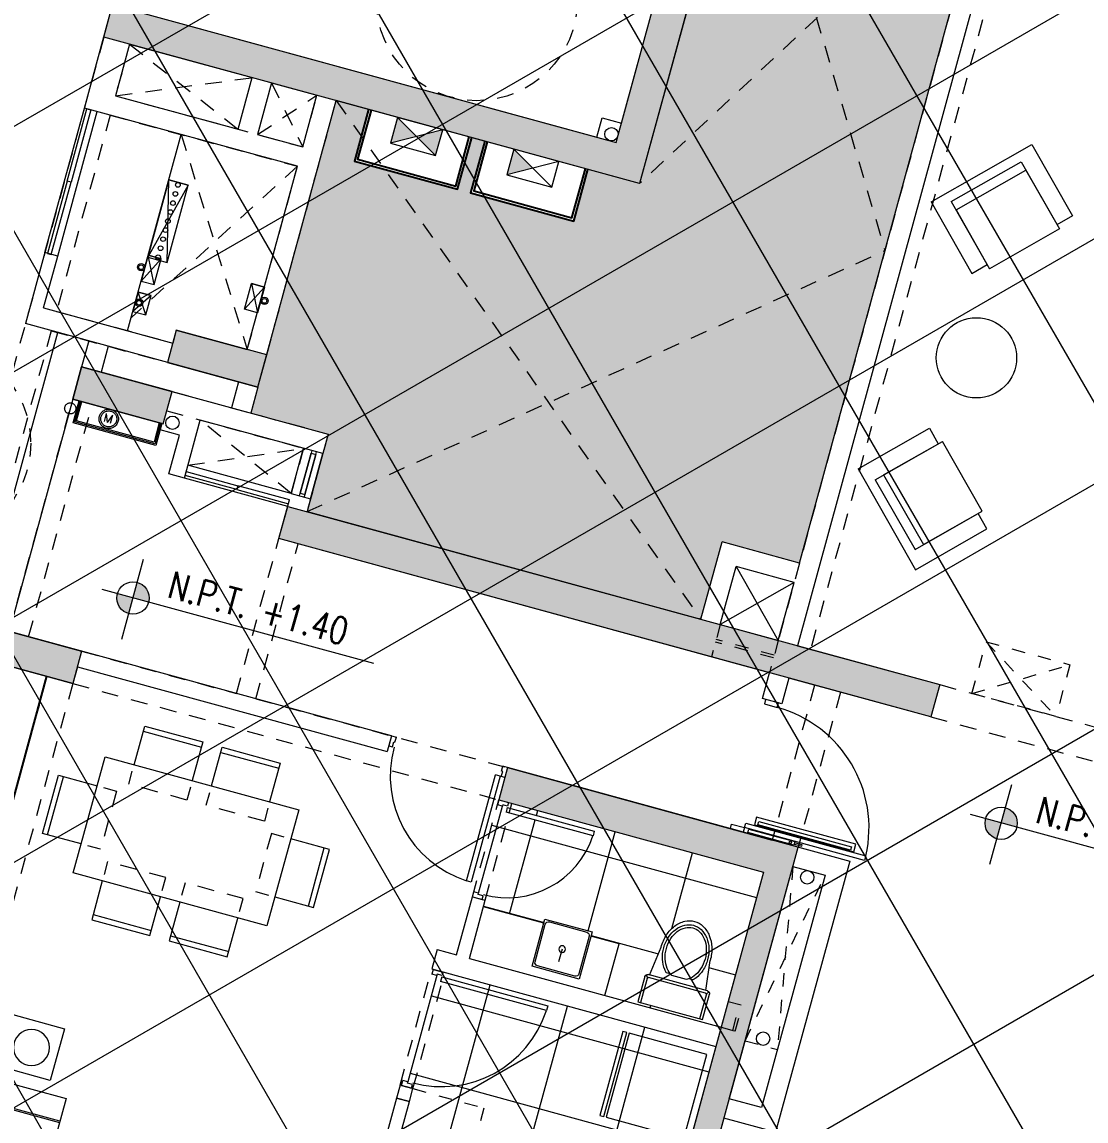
# Model space of a CAD drawing. Header units: inches. Extents: x 0 to 766, y -245 to 236.
# Drawn here: x 191.19 to 199.14, y 40.09 to 48.3 of the extents above; entities that cross this region are included whole.
import ezdxf

# ---------------------------------------------------------------- set-up
doc = ezdxf.new("R2010")
doc.units = ezdxf.units.IN
doc.header["$MEASUREMENT"] = 0
doc.set_wipeout_variables(frame=1)
for name, pattern in [('AF', [0.95, 0.75, -0.1, 0, -0.1]), ('DASHED2', [0.375, 0.25, -0.125]), ('HIDDEN', [0.375, 0.25, -0.125]), ('HIDDEN2', [0.1875, 0.125, -0.0625])]:
    doc.linetypes.add(name, pattern=pattern)
for name, color, linetype, lineweight in [('A-PLACAS', 251, 'Continuous', 9), ('A-VIGAS', 251, 'HIDDEN2', 9), ('AF', 251, 'AF', 9), ('CELOSIA', 251, 'Continuous', 9), ('COC-LAV', 251, 'Continuous', 9), ('DLP_ETAPAS', 251, 'Continuous', 9), ('DLP_HATCH', 251, 'Continuous', 9), ('FLECHITAS', 251, 'Continuous', 9), ('HATCH', 251, 'Continuous', 9), ('IE-Alimentadores', 251, 'Continuous', 9), ('IE-Cajas', 251, 'Continuous', 9), ('IE-Circuito de Alumbrado', 251, 'Continuous', 9), ('IE-Circuito de Tomacorrientes', 251, 'HIDDEN', 9), ('MOBILIARIO', 251, 'Continuous', 9), ('MURO-BAJO', 251, 'Continuous', 9), ('MUROS', 251, 'Continuous', 9), ('NIVELES-NPT', 251, 'Continuous', 9), ('PROYECCION', 251, 'DASHED2', 9), ('PROYECCIONES', 251, 'HIDDEN2', 9), ('PUERTAS', 251, 'Continuous', 9), ('RED-PLUVIAL', 251, 'Continuous', 9), ('SANITARIOS', 251, 'Continuous', 9), ('VEGETACION', 251, 'Continuous', 9), ('XREF_PISOS_200612$0$A-HATCH-PISOS', 251, 'Continuous', 9)]:
    doc.layers.add(name, color=color, linetype=linetype, lineweight=lineweight)
doc.styles.add('ROMANS', font='romans.shx', dxfattribs={"width": 0.8})

# ---------------------------------------------------------------- blocks, each defined once
blk = doc.blocks.new('XREF_PISOS_200612')
at = {"layer": 'XREF_PISOS_200612$0$A-HATCH-PISOS', "true_color": 0xe0e0e1}
h = blk.add_hatch(color=254, dxfattribs=at)
h.dxf.hatch_style = 1
h.paths.add_polyline_path([(40.9322, 47.9645), (41.4723, 47.8168), (41.3167, 47.2477), (40.7766, 47.3954)])
h.paths.add_polyline_path([(41.1611, 46.6786), (42.309, 46.3647), (42.2193, 46.0367), (41.0714, 46.3506)])
h.paths.add_polyline_path([(40.6209, 46.8263), (41.1611, 46.6786), (41.0714, 46.3506), (40.5313, 46.4983)])
h.paths.add_polyline_path([(41.2434, 49.1027), (41.7835, 48.955), (41.6279, 48.3859), (41.0878, 48.5336)])
h.paths.add_polyline_path([(41.5546, 50.2409), (42.0948, 50.0932), (41.9392, 49.5241), (41.399, 49.6718)])
h.paths.add_polyline_path([(43.4568, 46.0509), (44.6047, 45.737), (44.515, 45.409), (43.3672, 45.7229)])
h.paths.add_polyline_path([(42.309, 46.3647), (43.4568, 46.0509), (43.3672, 45.7229), (42.2193, 46.0367)])
h.paths.add_polyline_path([(45.7526, 45.4232), (46.9004, 45.1093), (46.8108, 44.7813), (45.6629, 45.0952)])
h.paths.add_polyline_path([(44.6047, 45.737), (45.7526, 45.4232), (45.6629, 45.0952), (44.515, 45.409)])
h.paths.add_polyline_path([(46.9004, 45.1093), (48.0483, 44.7954), (47.9586, 44.4675), (46.8108, 44.7813)])
h.paths.add_polyline_path([(47.9586, 44.4675), (48.1033, 44.4279), (48.7144, 44.6133), (48.0483, 44.7954)])
h.paths.add_polyline_path([(49.3518, 45.0507), (49.5074, 45.6198), (50.3278, 45.3955), (50.3318, 45.1041), (49.7747, 44.9351)])
h.paths.add_polyline_path([(50.3193, 46.0095), (50.3108, 46.6235), (51.1689, 46.8838), (51.3402, 46.3192)])
h.paths.add_polyline_path([(50.3278, 45.3955), (50.9756, 45.5921), (50.8043, 46.1566), (50.3193, 46.0095)])
h.paths.add_polyline_path([(50.3193, 46.0095), (50.2707, 46.0228), (50.1151, 45.4537), (50.3278, 45.3955)])
h.paths.add_polyline_path([(49.8186, 46.758), (49.663, 46.1889), (50.3193, 46.0095), (50.3108, 46.6235)])
h.paths.add_polyline_path([(50.3023, 47.2374), (50.3108, 46.6235), (49.2784, 46.9057), (49.434, 47.4748)])
h.paths.add_polyline_path([(50.3023, 47.2374), (49.9742, 47.3271), (50.1298, 47.8963), (50.2938, 47.8514)])
h.paths.add_polyline_path([(50.4566, 47.9008), (50.2938, 47.8514), (49.5897, 48.0439), (49.7453, 48.6131), (50.2853, 48.4654)])
h.paths.add_polyline_path([(50.3023, 47.2374), (50.2938, 47.8514), (50.8263, 48.013), (50.9976, 47.4484)])
h.paths.add_polyline_path([(50.3108, 46.6235), (50.633, 46.7212), (50.4617, 47.2858), (50.3023, 47.2374)])
h.paths.add_polyline_path([(51.5115, 45.7547), (51.5928, 45.4867), (52.7315, 45.8322), (52.6503, 46.1002)])
h.paths.add_polyline_path([(50.3728, 45.4091), (50.4541, 45.1412), (51.5928, 45.4867), (51.5115, 45.7547)])
edge = h.paths.add_edge_path()
edge.add_line((54.7787, 46.1294), (55.099, 46.2266))
edge.add_line((55.099, 46.2266), (54.9277, 46.7912))
edge.add_line((54.9277, 46.7912), (53.789, 46.4457))
edge.add_line((53.789, 46.4457), (53.8703, 46.1778))
edge.add_line((53.8703, 46.1778), (54.1051, 46.249))
edge.add_arc((54.3228, 45.5313), 0.75, 56.88629, 106.87838, ccw=False)
edge.add_line((54.7325, 46.1595), (54.7787, 46.1294))
h.paths.add_polyline_path([(52.6503, 46.1002), (52.7316, 45.8322), (53.8703, 46.1777), (53.789, 46.4457)])
h.paths.add_polyline_path([(56.4901, 46.2093), (56.3345, 45.6402), (55.1866, 45.954), (55.2758, 46.2802), (55.7284, 46.4176)])
edge = h.paths.add_edge_path()
edge.add_line((55.7809, 45.4766), (55.6937, 45.5334))
edge.add_line((55.6937, 45.5334), (55.7654, 45.7958))
edge.add_line((55.7654, 45.7958), (56.9132, 45.4819))
edge.add_line((56.9132, 45.4819), (56.7576, 44.9128))
edge.add_line((56.7576, 44.9128), (56.2078, 45.0631))
edge.add_line((56.2078, 45.0631), (56.095, 44.6504))
edge.add_arc((55.3715, 44.8482), 0.75, 344.70779, 416.92103)
h.paths.add_polyline_path([(54.9477, 46.0193), (55.6937, 45.5334), (55.7654, 45.7958)])
h.paths.add_polyline_path([(55.7284, 46.4176), (56.7887, 46.7393), (57.2245, 46.6201), (57.0689, 46.051)])
h.paths.add_polyline_path([(56.7802, 47.3533), (56.7887, 46.7393), (57.7936, 46.4645), (57.9492, 47.0336)])
h.paths.add_polyline_path([(56.7887, 46.7393), (56.7802, 47.3533), (56.0665, 47.1367), (56.2378, 46.5721)])
edge = h.paths.add_edge_path()
edge.add_line((55.6937, 45.5334), (55.7654, 45.7958))
edge.add_line((55.7654, 45.7958), (56.9132, 45.4819))
edge.add_line((56.9132, 45.4819), (56.7576, 44.9128))
edge.add_line((56.7576, 44.9128), (56.0785, 45.0985))
blk = doc.blocks.new('paisajismo et 1')
blk.add_blockref('XREF_PISOS_200612', (0, 0))
blk = doc.blocks.new('ESTR_PISO-1_PISO')
at = {"layer": 'HATCH'}
h = blk.add_hatch(color=256, dxfattribs=at)
h.dxf.hatch_style = 1
h.paths.add_polyline_path([(-26.45, 2.95), (-29.9, 2.95), (-29.9, 1.5), (-29.65, 1.5), (-29.65, 2.7), (-26.45, 2.7)])
h.paths.add_polyline_path([(-22.65, -2.53), (-18.75, -2.53), (-18.75, 2.87), (-22.45, 2.87), (-22.45, -0.53), (-22.65, -0.53), (-22.65, 3.12), (-18.5, 3.12), (-18.5, -2.78), (-22.65, -2.78)])
h.paths.add_polyline_path([(-29.9, -2.45), (-26.45, -2.45), (-26.45, -2.2), (-29.9, -2.2)])
h.paths.add_polyline_path([(-30.3, -6.8), (-22.4, -6.8), (-22.4, -7.1), (-30.3, -7.1)])
h.paths.add_polyline_path([(-20.85, -4.75), (-21.55, -4.75), (-21.55, -5), (-20.85, -5)])
h.paths.add_polyline_path([(-22.45, 4.92), (-22.45, 6.87), (-18.75, 6.87), (-18.75, 4.92), (-18.55, 4.92), (-18.55, 6.87), (-18.05, 6.87), (-18.05, 7.12), (-22.45, 7.12), (-22.45, 13.72), (-22.65, 13.72), (-22.65, 4.92)])
h.paths.add_polyline_path([(-26.45, 8.52), (-29.65, 8.52), (-29.65, 9.7), (-29.9, 9.7), (-29.9, 8.27), (-26.45, 8.27)])
h.paths.add_polyline_path([(-19.15, 8.92), (-15.75, 8.92), (-15.75, 9.17), (-19.15, 9.17)])
h.paths.add_polyline_path([(-20.65, 18.07), (-16.65, 18.07), (-16.65, 18.32), (-20.65, 18.32)])
h.paths.add_polyline_path([(-19.15, 13.72), (-15.75, 13.72), (-15.75, 13.47), (-19.15, 13.47)])
h.paths.add_polyline_path([(-29.8, 18.32), (-25.8, 18.32), (-25.8, 18.07), (-29.55, 18.07), (-29.55, 17.67), (-29.8, 17.67)])
h.paths.add_polyline_path([(-26.45, 13.37), (-29.9, 13.37), (-29.9, 14.22), (-29.55, 14.22), (-29.55, 13.62), (-26.45, 13.62)])
h.paths.add_polyline_path([(-23.125, 31.12), (-28.725, 31.12), (-28.725, 30.92), (-23.375, 30.92), (-23.375, 24.62), (-23.125, 24.62)])
h.paths.add_polyline_path([(-17.2, 25.67), (-17.2, 24.22), (-17.45, 24.22), (-17.45, 25.67)])
h.paths.add_polyline_path([(-29, 25.67), (-29, 24.22), (-29.25, 24.22), (-29.25, 25.67)])
h.paths.add_polyline_path([(-29.25, 28.37), (-28.2, 28.37), (-28.2, 28.07), (-29.25, 28.07)])
h.paths.add_polyline_path([(-17.2, 30.92), (-17.2, 31.12), (-23.075, 31.12), (-23.075, 30.92)])
h = blk.add_hatch(color=256, dxfattribs=at)
h.dxf.hatch_style = 1
h.paths.add_polyline_path([(-21.6, -10), (-21.8, -10), (-21.8, -13.5), (-21.6, -13.5)])
h.paths.add_polyline_path([(-21.46, -5.2), (-22.16, -5.2), (-22.16, -5.45), (-21.46, -5.45)])
h.paths.add_polyline_path([(-21.6, -7.25), (-21.6, -7.5), (-29.75, -7.5), (-29.75, -12.9), (-30, -12.9), (-30, -7.25)])
h.paths.add_polyline_path([(-15.35, -5.8), (-15.35, -6.05), (-20.4, -6.05), (-20.4, -5.8)])
h.paths.add_polyline_path([(-18.3, -7.25), (-18.3, -7.5), (-16.25, -7.5), (-16.25, -14), (-16.05, -14), (-16.05, -7.25)])
h.paths.add_polyline_path([(-15.35, 0.2), (-15.35, 0.45), (-16.6, 0.45), (-16.6, 0.2)])
h.paths.add_polyline_path([(-7.15, -2), (-7.4, -2), (-7.4, 0), (-7.15, 0)])
h.paths.add_polyline_path([(-10.65, -3.35), (-10.85, -3.35), (-10.85, 0.45), (-10.65, 0.45)])
h.paths.add_polyline_path([(-7.4, -6), (-7.4, -6.25), (-6.2, -6.25), (-6.2, -6)])
h.paths.add_polyline_path([(0, 0), (-0.2, 0), (-0.2, -5.5), (0, -5.5)])
h.paths.add_polyline_path([(-0.2, -6), (0, -6), (0, -13.2), (-0.2, -13.2)])
h.paths.add_polyline_path([(-6.4, -13.7), (-6.15, -13.7), (-6.15, -11.15), (-6.4, -11.15)])
h.paths.add_polyline_path([(-10.85, -13.2), (-10.85, -9.8), (-10.65, -9.8), (-10.65, -13.2)])
h.paths.add_polyline_path([(-10.65, -5.05), (-10.9, -5.05), (-10.9, -6.05), (-10.65, -6.05)])
h.paths.add_polyline_path([(-27, -11.05), (-27, -13.5), (-26.8, -13.5), (-26.8, -11.05)])
at = {"layer": 'A-PLACAS', "elevation": 0}
for points in [[(-22.65, -2.53), (-18.75, -2.53), (-18.75, 2.87), (-22.45, 2.87), (-22.45, -0.53), (-22.65, -0.53), (-22.65, 3.12), (-18.5, 3.12), (-18.5, -2.78), (-22.65, -2.78)], [(-20.85, -4.75), (-21.55, -4.75), (-21.55, -5), (-20.85, -5)], [(-21.46, -5.2), (-22.16, -5.2), (-22.16, -5.45), (-21.46, -5.45)], [(-15.35, -5.8), (-15.35, -6.05), (-20.4, -6.05), (-20.4, -5.8)], [(-21.6, -7.25), (-21.6, -7.5), (-29.75, -7.5), (-29.75, -12.9), (-30, -12.9), (-30, -7.25)], [(-18.3, -7.25), (-18.3, -7.5), (-16.25, -7.5), (-16.25, -14), (-16.05, -14), (-16.05, -7.25)]]:
    blk.add_lwpolyline(points, close=True, dxfattribs=at)
at = {"layer": 'A-VIGAS'}
for p, q in [((-16.6, 0.2, 0), (-16.6, -5.8, 0)), ((-16.35, 0.2, 0), (-16.35, -5.8, 0)), ((-22.65, -2.78, 0), (-22.65, -6.8, 0)), ((-22.45, -2.78, 0), (-22.45, -3.18, 0)), ((-21, -3.18, 0), (-21, -2.78, 0)), ((-20.85, -4.75, 0), (-20.85, -2.78, 0)), ((-22.45, -3.18, 0), (-21, -3.18, 0)), ((-22.45, -3.33), (-21, -3.33)), ((-22.45, -3.33, 0), (-22.45, -4.85, 0)), ((-21, -4.75, 0), (-21, -3.33, 0)), ((-22.45, -4.85, 0), (-21.55, -4.85, 0)), ((-22.45, -5), (-21.55, -5)), ((-22.45, -5, 0), (-22.45, -6.8, 0)), ((-21.46, -5.2, 0), (-20.25, -5.2, 0)), ((-20.25, -5.2, 0), (-20.25, -5.8, 0)), ((-21.46, -5.35), (-20.4, -5.35)), ((-20.4, -5.35), (-20.4, -5.8)), ((-22.16, -7.25, 0), (-22.16, -5.45, 0)), ((-22.01, -7.25, 0), (-22.01, -5.45, 0)), ((-15.35, -5.8, 0), (-10.9, -5.8, 0)), ((-20.4, -7.2503, 0), (-20.4, -6.05, 0)), ((-20.25, -7.2503, 0), (-20.25, -6.0503, 0)), ((-16.25, -6.05, 0), (-16.25, -7.25, 0)), ((-16.05, -6.05, 0), (-16.05, -7.25, 0)), ((-15.35, -6.05, 0), (-10.9, -6.05, 0)), ((-21.6, -7.25, 0), (-20.4, -7.25, 0)), ((-20.25, -7.25, 0), (-18.3, -7.25, 0)), ((-21.8, -7.5, 0), (-21.8, -10, 0)), ((-21.6, -7.5, 0), (-21.6, -10, 0)), ((-21.6, -7.5, 0), (-18.3, -7.5, 0))]:
    blk.add_line(p, q, dxfattribs=at)
blk = doc.blocks.new('PUERTABARRA')
at = {"layer": 'FLECHITAS'}
for points in [[(-0.8851, -0.134), (-0.117, -0.134), (-0.117, -0.0756), (-0.8851, -0.0756)], [(-0.1413, -0.1072), (-0.8584, -0.1072), (-0.8584, -0.0805), (-0.1413, -0.0805)], [(-0.5002, -0.0233), (-0.441, -0.0233), (-0.441, -0.0131), (-0.5002, -0.0131)], [(-0.0845, -0.0327), (-0.4406, -0.0327), (-0.4406, -0.0066), (-0.0845, -0.0066)]]:
    blk.add_lwpolyline(points, close=True, dxfattribs=at)
blk.add_circle((-0.4086, -0.0197), 0.0089, dxfattribs=at)
blk.add_arc((-0.0496, -0.0339), 0.9311, 182.22243, 270.0538, dxfattribs=at)
at = {"layer": 'PUERTAS'}
for points in [[(-0.05, 0), (0.05, 0), (0.05, -0.035), (-0.05, -0.035)], [(-0.98, -0.035), (-0.05, -0.035), (-0.05, -0.07), (-0.98, -0.07)], [(-0.05, -1), (0.05, -1), (0.05, -0.965), (-0.05, -0.965)]]:
    blk.add_lwpolyline(points, close=True, dxfattribs=at)
blk = doc.blocks.new('SOFA 1')
at = {"layer": 'MOBILIARIO'}
for p, q in [((0, 0), (-0.8666, 0)), ((0, 0), (0, -0.6139)), ((-0.8666, 0), (-0.8666, -0.6139)), ((-0.1333, -0.0722), (-0.7333, -0.0722)), ((-0.7333, -0.0722), (-0.7333, -0.65)), ((-0.7333, -0.0722), (-0.7333, -0.65)), ((-0.1333, -0.0722), (-0.1333, -0.65)), ((-0.7333, -0.1444), (-0.7333, -0.65)), ((-0.1333, -0.1444), (-0.7333, -0.1444)), ((-0.1333, -0.1444), (-0.1333, -0.65)), ((-0.8666, -0.6139), (-0.7333, -0.6139)), ((-0.7333, -0.65), (-0.1333, -0.65)), ((0, -0.6139), (-0.1333, -0.6139))]:
    blk.add_line(p, q, dxfattribs=at)
blk = doc.blocks.new('BM3')
blk.add_hatch(color=4).paths.add_polyline_path([(0, 0), (0.5, 0.5), (0, 1)])
at = {"color": 4}
for p, q in [((0, 1), (0, 0)), ((1, 1), (0, 1)), ((0, 1), (1, 0)), ((1, 1), (0, 0)), ((1, 0), (1, 1)), ((0, 0), (1, 0))]:
    blk.add_line(p, q, dxfattribs=at)
blk = doc.blocks.new('BM2')
h = blk.add_hatch(color=4)
h.paths.add_polyline_path([(0, 0), (0.5, 0.5), (0, 1)])
h.paths.add_polyline_path([(0.5, 0.5), (1, 0), (1, 1)])
at = {"color": 4}
for p, q in [((0, 1), (0, 0)), ((1, 1), (0, 1)), ((1, 1), (0, 0)), ((0, 1), (1, 0)), ((1, 0), (1, 1)), ((0, 0), (1, 0))]:
    blk.add_line(p, q, dxfattribs=at)
blk = doc.blocks.new('P-90 MARCO 3.5x1.5')
at = {"layer": 'PUERTAS'}
for p, q in [((0.038, 0.0762), (0.038, 0.8962)), ((0.038, 0.8962), (0.073, 0.8962)), ((0.073, 0.8962), (0.073, 0.0762)), ((0.038, 0.0762), (0.073, 0.0762))]:
    blk.add_line(p, q, dxfattribs=at)
at = {"layer": 'PUERTAS', "linetype": 'Continuous'}
for p, q in [((0, 0), (0, 0.0762)), ((0, 0.0762), (0.028, 0.0762)), ((0.028, 0.0762), (0.028, 0.0382)), ((0.028, 0.0382), (0.038, 0.0382)), ((0.038, 0.0382), (0.038, 0)), ((0.862, 0.0382), (0.862, 0)), ((0.872, 0.0382), (0.862, 0.0382)), ((0.9, 0.0762), (0.872, 0.0762)), ((0.872, 0.0762), (0.872, 0.0382)), ((0.9, 0), (0.9, 0.0762)), ((0, 0), (0.038, 0)), ((0.9, 0), (0.862, 0))]:
    blk.add_line(p, q, dxfattribs=at)
at = {"layer": 'PUERTAS', "color": 7, "linetype": 'Continuous'}
blk.add_arc((0.038, 0.0762), 0.82, 0, 87.55371, dxfattribs=at)
blk = doc.blocks.new('A$C2A08204E')
for p, q in [((0, 0), (0, 1.76)), ((0, 1.76), (2.575, 1.76)), ((2.575, 1.76), (2.575, 1.01)), ((0.175, 0.175), (0.175, 1.585)), ((0.175, 1.585), (2.4, 1.585)), ((0.185, 1.575), (0.75, 1.575)), ((0.185, 1.01), (0.185, 1.575)), ((0.75, 1.01), (0.75, 1.575)), ((0.76, 1.575), (1.565, 1.575)), ((0.76, 1.01), (0.76, 1.575)), ((1.565, 1.575), (1.565, 1.01)), ((1.585, 1.575), (2.39, 1.575)), ((1.585, 1.01), (1.585, 1.575)), ((2.39, 1.575), (2.39, 1.01)), ((2.4, 1.01), (2.4, 1.585)), ((0.185, 1.01), (0.75, 1.01)), ((0.185, 0.185), (0.185, 1)), ((0.75, 1), (0.185, 1)), ((0.75, 1), (0.75, 0)), ((2.575, 1.01), (0.76, 1.01)), ((0.75, 0.175), (0.175, 0.175)), ((0.75, 0.185), (0.185, 0.185)), ((0.75, 0), (0, 0))]:
    blk.add_line(p, q)
blk = doc.blocks.new('VELADOR')
blk.add_lwpolyline([(0, 0.4), (0, 0), (0.4, 0), (0.4, 0.4)], close=True)
blk.add_circle((0.2, 0.2), 0.1344)
blk = doc.blocks.new('A$C739F1AB1')
at = {"layer": 'MOBILIARIO'}
for p, q in [((0.975, 2.06), (0.525, 2.06)), ((0.04, 1.575), (0.04, 1.125)), ((1.46, 1.575), (1.46, 1.125)), ((0.04, 0.975), (0.04, 0.525)), ((1.46, 0.975), (1.46, 0.525)), ((0.975, 0.04), (0.525, 0.04))]:
    blk.add_line(p, q, dxfattribs=at)
for points in [[(0.975, 1.8), (0.975, 2.1), (0.525, 2.1), (0.525, 1.8)], [(1.2, 0.3), (1.2, 1.8), (0.3, 1.8), (0.3, 0.3), (1.2, 0.3)], [(0.3, 1.575), (0, 1.575), (0, 1.125), (0.3, 1.125)], [(1.2, 1.575), (1.5, 1.575), (1.5, 1.125), (1.2, 1.125)], [(0.3, 0.975), (0, 0.975), (0, 0.525), (0.3, 0.525)], [(1.2, 0.975), (1.5, 0.975), (1.5, 0.525), (1.2, 0.525)], [(0.975, 0.3), (0.975, 0), (0.525, 0), (0.525, 0.3)]]:
    blk.add_lwpolyline(points, dxfattribs=at)
at = {"layer": 'MOBILIARIO', "linetype": 'HIDDEN2'}
for points in [[(0.525, 1.75), (0.525, 1.65), (0.975, 1.65), (0.975, 1.75)], [(0.35, 1.125), (0.45, 1.125), (0.45, 1.575), (0.35, 1.575)], [(1.15, 1.125), (1.05, 1.125), (1.05, 1.575), (1.15, 1.575)], [(0.35, 0.525), (0.45, 0.525), (0.45, 0.975), (0.35, 0.975)], [(1.15, 0.525), (1.05, 0.525), (1.05, 0.975), (1.15, 0.975)], [(0.525, 0.35), (0.525, 0.45), (0.975, 0.45), (0.975, 0.35)]]:
    blk.add_lwpolyline(points, dxfattribs=at)
blk = doc.blocks.new('A$C1EFC3661')
at = {"layer": 'PUERTAS'}
for p, q in [((0.038, 0.0762), (0.038, 0.75)), ((0.038, 0.75), (0.073, 0.75)), ((0.073, 0.75), (0.073, 0.0762)), ((0.038, 0.0762), (0.073, 0.0762))]:
    blk.add_line(p, q, dxfattribs=at)
at = {"layer": 'PUERTAS', "linetype": 'Continuous'}
for p, q in [((0, 0), (0, 0.0762)), ((0, 0.0762), (0.028, 0.0762)), ((0, 0), (0.038, 0)), ((0.028, 0.0762), (0.028, 0.0382)), ((0.028, 0.0382), (0.038, 0.0382)), ((0.038, 0.0382), (0.038, 0)), ((0.712, 0.0382), (0.712, 0)), ((0.722, 0.0382), (0.712, 0.0382)), ((0.75, 0), (0.712, 0)), ((0.75, 0.0762), (0.722, 0.0762)), ((0.722, 0.0762), (0.722, 0.0382)), ((0.75, 0), (0.75, 0.0762))]:
    blk.add_line(p, q, dxfattribs=at)
blk.add_arc((0.038, 0.0762), 0.6738, 89.99756, 90, dxfattribs=at)
at = {"layer": 'PUERTAS', "color": 7, "linetype": 'Continuous'}
blk.add_arc((0.038, 0.0762), 0.6738, 0, 87.02248, dxfattribs=at)
blk = doc.blocks.new('SIFON JET_PLANTA')
blk.add_wipeout([(0, -0.25), (-0.195, -0.25), (-0.1995, -0.2495), (-0.2029, -0.2484), (-0.2029, -0.2484), (-0.2067, -0.2462), (-0.2067, -0.2462), (-0.209, -0.244), (-0.209, -0.244), (-0.2091, -0.2441), (-0.2108, -0.2423), (-0.2108, -0.2423), (-0.2108, -0.2423), (-0.2126, -0.2395), (-0.2126, -0.2395), (-0.2138, -0.2369), (-0.2138, -0.2369), (-0.2147, -0.2335), (-0.215, -0.23), (-0.215, -0.227), (-0.215, -0.2181), (-0.44, -0.19), (-0.4428, -0.19), (-0.4467, -0.1899), (-0.449, -0.1899), (-0.4518, -0.1898), (-0.455, -0.1897), (-0.4568, -0.1896), (-0.4592, -0.1894), (-0.4619, -0.1893), (-0.4639, -0.1891), (-0.4651, -0.189), (-0.4651, -0.189), (-0.4695, -0.1887), (-0.4735, -0.1883), (-0.4761, -0.188), (-0.4785, -0.1877), (-0.4812, -0.1874), (-0.4824, -0.1872), (-0.4862, -0.1867), (-0.4884, -0.1864), (-0.4916, -0.1859), (-0.4936, -0.1856), (-0.495, -0.1854), (-0.4974, -0.1849), (-0.4974, -0.1849), (-0.5022, -0.184), (-0.5066, -0.1832), (-0.5094, -0.1826), (-0.5118, -0.1821), (-0.5151, -0.1813), (-0.5177, -0.1807), (-0.5217, -0.1796), (-0.5238, -0.1791), (-0.5267, -0.1783), (-0.5267, -0.1783), (-0.5296, -0.1775), (-0.5321, -0.1768), (-0.5352, -0.1759), (-0.5385, -0.1749), (-0.5385, -0.1749), (-0.5412, -0.174), (-0.5428, -0.1735), (-0.5449, -0.1728), (-0.5465, -0.1722), (-0.5491, -0.1713), (-0.551, -0.1706), (-0.5543, -0.1693), (-0.5568, -0.1683), (-0.5598, -0.1671), (-0.5614, -0.1664), (-0.5644, -0.1652), (-0.5659, -0.1645), (-0.5675, -0.1637), (-0.5702, -0.1625), (-0.5738, -0.1608), (-0.5759, -0.1598), (-0.5781, -0.1587), (-0.5833, -0.1559), (-0.5871, -0.1538), (-0.5896, -0.1524), (-0.5918, -0.1511), (-0.5936, -0.15), (-0.595, -0.1492), (-0.5964, -0.1483), (-0.5987, -0.1469), (-0.6004, -0.1458), (-0.602, -0.1448), (-0.6039, -0.1435), (-0.6058, -0.1422), (-0.607, -0.1415), (-0.6086, -0.1403), (-0.612, -0.1379), (-0.6142, -0.1363), (-0.6153, -0.1355), (-0.6168, -0.1344), (-0.6179, -0.1335), (-0.6193, -0.1324), (-0.6204, -0.1315), (-0.6215, -0.1307), (-0.6223, -0.13), (-0.6235, -0.1291), (-0.6245, -0.1281), (-0.6245, -0.1281), (-0.6262, -0.1268), (-0.6276, -0.1255), (-0.6288, -0.1244), (-0.6305, -0.123), (-0.6318, -0.1217), (-0.6318, -0.1217), (-0.6335, -0.1201), (-0.6347, -0.119), (-0.6347, -0.119), (-0.6379, -0.1158), (-0.64, -0.1137), (-0.6458, -0.1074), (-0.6494, -0.1032), (-0.6554, -0.0958), (-0.6599, -0.0897), (-0.6623, -0.0862), (-0.6646, -0.0826), (-0.6679, -0.0774), (-0.6706, -0.0727), (-0.6722, -0.0699), (-0.6751, -0.0642), (-0.677, -0.0602), (-0.6779, -0.0581), (-0.6792, -0.0551), (-0.6803, -0.0522), (-0.6814, -0.0492), (-0.6827, -0.0457), (-0.6838, -0.0419), (-0.6855, -0.0361), (-0.6864, -0.0321), (-0.687, -0.0296), (-0.6876, -0.0264), (-0.6881, -0.0232), (-0.6891, -0.0164), (-0.6896, -0.0111), (-0.6899, -0.0065), (-0.69, 0), (-0.6899, 0.0044), (-0.6897, 0.0096), (-0.6893, 0.014), (-0.6887, 0.0194), (-0.6881, 0.0236), (-0.6881, 0.0236), (-0.6872, 0.0284), (-0.6867, 0.031), (-0.6855, 0.0361), (-0.6855, 0.0361), (-0.6838, 0.0421), (-0.6838, 0.0421), (-0.6819, 0.048), (-0.6804, 0.0521), (-0.6793, 0.0547), (-0.6779, 0.0582), (-0.6745, 0.0655), (-0.6745, 0.0655), (-0.6722, 0.0699), (-0.6705, 0.0728), (-0.669, 0.0755), (-0.6672, 0.0785), (-0.665, 0.082), (-0.6634, 0.0845), (-0.6611, 0.088), (-0.657, 0.0936), (-0.657, 0.0936), (-0.6534, 0.0984), (-0.6534, 0.0984), (-0.6503, 0.1023), (-0.6453, 0.108), (-0.6386, 0.1152), (-0.6326, 0.121), (-0.6299, 0.1235), (-0.6251, 0.1276), (-0.6206, 0.1314), (-0.6168, 0.1344), (-0.6106, 0.1389), (-0.6061, 0.142), (-0.6, 0.1461), (-0.5963, 0.1484), (-0.5908, 0.1517), (-0.5862, 0.1543), (-0.5794, 0.158), (-0.5693, 0.1629), (-0.5517, 0.1703), (-0.5465, 0.1722), (-0.5385, 0.1749), (-0.5346, 0.176), (-0.5265, 0.1784), (-0.5216, 0.1797), (-0.5148, 0.1813), (-0.5079, 0.1829), (-0.5016, 0.1842), (-0.4865, 0.1867), (-0.4763, 0.188), (-0.4726, 0.1884), (-0.4636, 0.1892), (-0.4549, 0.1897), (-0.449, 0.1899), (-0.44, 0.19), (-0.4322, 0.191), (-0.215, 0.2181), (-0.215, 0.2234), (-0.215, 0.2278), (-0.2149, 0.2323), (-0.2142, 0.2356), (-0.2129, 0.239), (-0.211, 0.2419), (-0.2091, 0.2441), (-0.2077, 0.2455), (-0.2055, 0.247), (-0.2007, 0.2492), (-0.195, 0.25), (-0.195, 0.25), (-0.1605, 0.25), (-0.0975, 0.25), (-0.0323, 0.25), (0, 0.25)])
for p, q in [((-0.195, 0.25), (0, 0.25)), ((0, 0.25), (0, -0.25)), ((-0.215, 0.2181), (-0.44, 0.19)), ((-0.215, -0.23), (-0.215, 0.23)), ((-0.2091, 0.2441), (-0.1921, 0.2271)), ((-0.195, -0.22), (-0.195, 0.22)), ((-0.185, 0.23), (0, 0.23)), ((-0.265, 0.0718), (-0.265, 0.1028)), ((-0.255, -0.0562), (-0.255, 0.0562)), ((-0.265, -0.1028), (-0.265, -0.0718)), ((-0.215, -0.2181), (-0.44, -0.19)), ((-0.2091, -0.2441), (-0.1921, -0.2271)), ((0, -0.23), (-0.185, -0.23)), ((0, -0.25), (-0.195, -0.25))]:
    blk.add_line(p, q)
for points in [[(-0.44, 0.19, 0.076393), (-0.5385, 0.1749, 0.086437), (-0.6168, 0.1344, 0.105872), (-0.6722, 0.0699, 0.125404), (-0.69, 0, 0.125404), (-0.6722, -0.0699, 0.105872), (-0.6168, -0.1344, 0.086437), (-0.5385, -0.1749, 0.076393), (-0.44, -0.19, 0.076393)], [(-0.265, 0.1028, 0.0362), (-0.2844, 0.1202, 0.08725), (-0.3535, 0.1565, 0.077598), (-0.44, 0.17, 0.077598), (-0.5265, 0.1565, 0.08725), (-0.5956, 0.1202, 0.105601), (-0.6443, 0.0627, 0.12364), (-0.66, 0, 0.12364), (-0.6443, -0.0627, 0.105601), (-0.5956, -0.1202, 0.08725), (-0.5265, -0.1565, 0.077598), (-0.44, -0.17, 0.077598)], [(-0.255, 0.0562, 0.100268), (-0.2967, 0.1044, 0.08725), (-0.3596, 0.1374, 0.077598), (-0.44, 0.15, 0.077598), (-0.5204, 0.1374, 0.08725), (-0.5833, 0.1044, 0.105601), (-0.6266, 0.0532, 0.12364), (-0.64, 0, 0.12364), (-0.6266, -0.0532, 0.105601), (-0.5833, -0.1044, 0.08725), (-0.5204, -0.1374, 0.077598), (-0.44, -0.15, 0.077598)], [(-0.44, -0.15, 0.077598), (-0.3596, -0.1374, 0.08725), (-0.2967, -0.1044, 0.100268), (-0.255, -0.0562, 0.12364)], [(-0.44, -0.17, 0.077598), (-0.3535, -0.1565, 0.08725), (-0.2844, -0.1202, 0.0362), (-0.265, -0.1028, 0.12364)]]:
    blk.add_lwpolyline(points, format="xyb")
for centre, radius, start, end in [((-0.195, 0.23), 0.02, 90, 180), ((-0.185, 0.22), 0.01, 90, 180), ((-0.195, -0.23), 0.02, 180, 270), ((-0.185, -0.22), 0.01, 180, 270)]:
    blk.add_arc(centre, radius, start, end)
blk = doc.blocks.new('BOWL-ITALGRIF_VARADERO')
blk.add_lwpolyline([(0.1825, 0.1825), (-0.1825, 0.1825), (-0.1825, -0.1825), (0.1825, -0.1825)], close=True)
blk.add_lwpolyline([(0.145, 0.17), (-0.145, 0.17, 0.414214), (-0.17, 0.145), (-0.17, -0.145, 0.414214), (-0.145, -0.17), (0.145, -0.17, 0.414214), (0.17, -0.145), (0.17, 0.145, 0.414214)], format="xyb", close=True)
blk.add_circle((0, 0), 0.025)
at = {"layer": 'PROYECCIONES', "color": 251, "ltscale": 0.1}
blk.add_line((0, 0), (0, -0.1825), dxfattribs=at)
blk = doc.blocks.new('REFRI')
at = {"layer": 'COC-LAV'}
for points in [[(-0.325, 0), (-0.325, -0.6), (0.325, -0.6), (0.325, 0)], [(-0.325, -0.62), (-0.325, -0.65), (0.325, -0.65), (0.325, -0.62)]]:
    blk.add_lwpolyline(points, close=True, dxfattribs=at)
blk = doc.blocks.new('NPT')
at = {"layer": 'NIVELES-NPT'}
h = blk.add_hatch(color=256, dxfattribs=at)
h.paths.add_polyline_path([(0, -0.0613), (0, 0), (-0.0603, 0, 0.004279), (-0.0603, -0.001, 0.414214)])
h.paths.add_polyline_path([(0, 0), (0.0603, 0, 0.409209), (0, 0.0593)])
blk.add_line((0.932, 0), (-0.1193, 0), dxfattribs=at)
blk.add_lwpolyline([(0, -0.1598), (0, 0.1494)], dxfattribs=at)
at = {"layer": 'NIVELES-NPT', "linetype": 'Continuous'}
blk.add_circle((0, -0.001), 0.0603, dxfattribs=at)
at = {"layer": 'NIVELES-NPT', "style": 'ROMANS', "width": 0.8}
blk.add_attdef('N.P.T.±0.00', (0.1175, 0.0358), '', height=0.1, dxfattribs=at)
blk = doc.blocks.new('TORRE-B_PLAN-GEN')
at = {"layer": 'HATCH'}
h = blk.add_hatch(dxfattribs=at)
h.set_pattern_fill('_USER', color=256, scale=0.6, double=1, pattern_type=0)
h.set_pattern_definition([(270, (-16.25, 8.15), (0.6, 0), []), (0, (-16.25, 8.15), (8e-17, 0.6), [])])
h.paths.add_polyline_path([(-16.25, 8.15), (-18.3, 8.15), (-18.3, 7.4), (-18.2, 7.4), (-18.2, 7.35), (-17.7325, 7.35), (-17.7325, 7.3825), (-17.3675, 7.3825), (-17.3675, 7.35), (-17.15, 7.35), (-17.15, 6.95), (-16.25, 6.95)])
h.paths.add_polyline_path([(-18.2238, 8.077), (-18.2238, 8.112), (-17.55, 8.112), (-17.55, 8.077)], flags=16)
h = blk.add_hatch(dxfattribs=at)
h.set_pattern_fill('_USER', color=256, scale=0.6, double=1, pattern_type=0)
h.set_pattern_definition([(270, (-16.25, 6.8), (0.6, 0), []), (0, (-16.25, 6.8), (8e-17, 0.6), [])])
h.paths.add_polyline_path([(-16.9, 6), (-16.25, 6), (-16.25, 6.8), (-18.4, 6.8), (-18.4, 5.9), (-18.35, 5.9), (-18.35, 3.55), (-17.8, 3.55), (-17.8, 3.5381), (-17.762, 3.5381), (-17.762, 3.4999), (-17.772, 3.4999), (-17.772, 3.4619), (-17.8, 3.4619), (-17.8, 3.45), (-18.35, 3.45), (-18.35, 2.25), (-17.95, 2.25), (-17.95, 1.85), (-16.3, 1.85), (-16.25, 1.85), (-16.25, 3.4), (-17, 3.4), (-17, 3.4619), (-17.028, 3.4619), (-17.028, 3.4999), (-17.038, 3.4999), (-17.038, 3.5381), (-17, 3.5381), (-17, 3.55), (-16.9, 3.55)])
h.paths.add_polyline_path([(-17.727, 3.4619), (-17.727, 2.7419), (-17.762, 2.7419), (-17.762, 3.4619)], flags=16)
at = {"layer": 'VEGETACION', "true_color": 0x4d6600}
h = blk.add_hatch(dxfattribs=at)
h.set_pattern_fill('AR-SAND', color=58, scale=0.002, angle=15.29221)
h.set_pattern_definition([(52.792208, (-275.794266, -161.923824), (-0.028902512, 0.093572955), [0, -0.077216, 0, -0.08636, 0, -0.08255]), (22.79221, (-275.79427, -161.92382), (0.04891007, 0.16200056), [0, -0.041656, 0, -0.069596, 0, -0.02667]), (342.792208, (-275.85454, -161.9403), (0.152521378, 0.042000823), [0, -0.0254, 0, -0.09144, 0, -0.11938]), (332.79221, (-275.85454, -161.9403), (0.135545127, 0.08328359), [0, -0.0127, 0, -0.059944, 0, -0.06858])])
h.paths.add_polyline_path([(-17.2, 10.45), (-16.6, 10.45), (-16.6, 15.95), (-18.5, 15.95), (-18.5, 12.87), (-18.9, 12.87), (-18.9, 12.47), (-19.7, 12.47), (-19.7, 12.87), (-19.8, 12.87), (-19.8, 12.47), (-20.6, 12.47), (-20.6, 12.87), (-20.85, 12.87), (-20.85, 10.45), (-20.25, 10.45), (-20.25, 9.85), (-17.2, 9.85)])
blk.add_line((-21.8, 6.5499, 0), (-21.8, 8.1507, 0))
at = {"color": 4, "elevation": 0}
for points in [[(-20.6, 12.87), (-20.6, 12.47), (-19.8, 12.47), (-19.8, 12.87)], [(-20.58, 12.87), (-20.58, 12.49), (-19.82, 12.49), (-19.82, 12.87)], [(-19.7, 12.87), (-19.7, 12.47), (-18.9, 12.47), (-18.9, 12.87)], [(-19.68, 12.87), (-19.68, 12.49), (-18.92, 12.49), (-18.92, 12.87)]]:
    blk.add_lwpolyline(points, dxfattribs=at)
at = {"layer": 'AF', "color": 4}
for radius in [0.0723, 0.0598]:
    blk.add_circle((-21.8623, 10.1277, 0), radius, dxfattribs=at)
at = {"layer": 'AF'}
blk.add_circle((-22.16, 10.1277, 0), 0.042, dxfattribs=at)
at = {"layer": 'CELOSIA', "color": 4}
for p, q in [((-20.335, 9.97, 0), (-20.335, 10.28, 0)), ((-20.3, 9.97, 0), (-20.3, 10.28, 0))]:
    blk.add_line(p, q, dxfattribs=at)
at = {"layer": 'CELOSIA', "color": 6, "elevation": 0}
for points in [[(-20.335, 10.3), (-20.335, 10.28), (-20.3, 10.28), (-20.3, 10.3)], [(-20.335, 9.95), (-20.335, 9.97), (-20.3, 9.97), (-20.3, 9.95)]]:
    blk.add_lwpolyline(points, dxfattribs=at)
at = {"layer": 'CELOSIA', "color": 4, "elevation": 0}
for points in [[(-20.335, 10.28), (-20.335, 9.97)], [(-20.3, 10.28), (-20.3, 9.97)]]:
    blk.add_lwpolyline(points, dxfattribs=at)
at = {"layer": 'HATCH'}
for p, q in [((-18.2618, 7.438, 0), (-18.2618, 8.112, 0)), ((-18.3999, 6.772, 0), (-18.3999, 5.938, 0))]:
    blk.add_line(p, q, dxfattribs=at)
at = {"layer": 'IE-Alimentadores', "color": 4, "linetype": 'Continuous'}
for centre in [(-21.825, 11.95, 0), (-21.825, 11.88, 0), (-21.825, 11.81, 0), (-21.825, 11.74, 0), (-21.825, 11.67, 0), (-21.825, 11.6, 0), (-21.825, 11.53, 0), (-21.825, 11.46, 0), (-21.825, 11.39, 0)]:
    blk.add_circle(centre, 0.0175, dxfattribs=at)
at = {"layer": 'IE-Cajas', "elevation": 0}
for points in [[(-21.75, 11.37), (-21.75, 11.97), (-21.9, 11.97), (-21.9, 11.37), (-21.75, 11.37), (-21.9, 11.97), (-21.75, 11.97), (-21.9, 11.37)], [(-21.8, 11.185), (-21.8, 11.385), (-21.9, 11.385), (-21.9, 11.185), (-21.8, 11.185), (-21.9, 11.385), (-21.8, 11.385), (-21.9, 11.185)], [(-21.1, 11.185), (-21.1, 11.385), (-21, 11.385), (-21, 11.185), (-21.1, 11.185), (-21, 11.385), (-21.1, 11.385), (-21, 11.185)], [(-21.8, 10.95), (-21.8, 11.1), (-21.9, 11.1), (-21.9, 10.95), (-21.8, 10.95), (-21.9, 11.1), (-21.8, 11.1), (-21.9, 10.95)]]:
    blk.add_lwpolyline(points, dxfattribs=at)
at = {"layer": 'IE-Circuito de Alumbrado', "linetype": 'Continuous'}
for radius in [0.0275, 0.0175]:
    blk.add_circle((-21.9275, 11.285, 0), radius, dxfattribs=at)
at = {"layer": 'IE-Circuito de Tomacorrientes', "linetype": 'Continuous'}
for centre, radius in [((-20.9725, 11.285, 0), 0.0275), ((-20.9725, 11.285, 0), 0.0175), ((-21.8725, 11.025, 0), 0.0275), ((-21.8725, 11.025, 0), 0.0175)]:
    blk.add_circle(centre, radius, dxfattribs=at)
at = {"layer": 'MOBILIARIO'}
blk.add_circle((-15.7293, 12.2774, 0), 0.3, dxfattribs=at)
at = {"layer": 'MURO-BAJO', "color": 4}
for p, q in [((-22.65, 11.2, 0), (-22.65, 12.32, 0)), ((-22.55, 11.2, 0), (-22.55, 12.32, 0)), ((-21.9, 10.8, 0), (-21.9, 12.32, 0)), ((-20.4, 9.95, 0), (-20.4, 10.3, 0)), ((-20.25, 9.95, 0), (-20.25, 10.3, 0))]:
    blk.add_line(p, q, dxfattribs=at)
at = {"layer": 'MURO-BAJO', "extrusion": (4.49035e-08, 3.60326e-08, 1)}
blk.add_line((-17.7325, 7.35, 0), (-18.2, 7.35, 0), dxfattribs=at)
at = {"layer": 'MURO-BAJO', "color": 4, "elevation": 0}
for points in [[(-20.25, 10.3), (-20.25, 9.95)], [(-21.47, 10.2), (-21.47, 10.03), (-22.11, 10.03), (-22.11, 10.2)], [(-20.4, 9.95), (-21.2, 9.95)], [(-20.4, 9.85), (-21.2, 9.85)]]:
    blk.add_lwpolyline(points, dxfattribs=at)
at = {"layer": 'MURO-BAJO', "elevation": 0}
for points in [[(-17.15, 6.95), (-17.15, 7.35), (-17.3675, 7.35)], [(-18.35, 4.4), (-18.35, 5.8), (-18.45, 5.8), (-18.45, 4.4)]]:
    blk.add_lwpolyline(points, dxfattribs=at)
at = {"layer": 'MUROS'}
for p, q in [((-18.5, 18.77, 0), (-18.5, 12.87, 0)), ((-18.75, 13.27, 0), (-18.75, 18.52, 0)), ((-16.6, 10.45, 0), (-16.6, 16.1, 0)), ((-16.45, 15.85, 0), (-16.45, 9.85, 0)), ((-18.9, 13.27, 0), (-18.75, 13.27, 0)), ((-18.9, 13.12, 0), (-18.9, 13.27, 0)), ((-22.65, 13.12, 0), (-18.9, 13.12, 0)), ((-22.65, 12.32, 0), (-22.65, 13.12, 0)), ((-22.45, 12.87, 0), (-21.5, 12.87, 0)), ((-22.45, 12.87, 0), (-22.45, 12.47, 0)), ((-21.5, 12.47, 0), (-21.5, 12.87, 0)), ((-21.35, 12.87, 0), (-21.35, 12.47, 0)), ((-21.35, 12.87, 0), (-21, 12.87, 0)), ((-21, 12.47, 0), (-21, 12.87, 0)), ((-18.5, 12.87, 0), (-20.85, 12.87, 0)), ((-20.85, 10.65, 0), (-20.85, 12.87, 0)), ((-22.45, 12.47, 0), (-21.5, 12.47, 0)), ((-21.35, 12.47, 0), (-21, 12.47, 0)), ((-21, 12.32, 0), (-22.65, 12.32, 0)), ((-21, 10.9, 0), (-21, 12.32, 0)), ((-22.55, 11.2, 0), (-22.65, 11.2, 0)), ((-22.65, 11.2, 0), (-22.65, 10.65, 0)), ((-22.55, 10.8, 0), (-22.55, 11.2, 0)), ((-21.55, 10.9, 0), (-21, 10.9, 0)), ((-21.55, 10.9, 0), (-21.55, 10.8, 0)), ((-22.55, 10.8, 0), (-21.55, 10.8, 0)), ((-20.85, 10.65, 0), (-22.65, 10.65, 0)), ((-22.16, 10.2, 0), (-22.16, 10.45, 0)), ((-22.16, 10.45, 0), (-20.25, 10.45, 0)), ((-20.25, 10.45, 0), (-20.25, 10.3, 0)), ((-17.2, 9.85, 0), (-17.2, 10.45, 0)), ((-16.6, 10.45, 0), (-17.2, 10.45, 0)), ((-20.25, 10.3, 0), (-21.2, 10.3, 0)), ((-21.2, 9.85, 0), (-21.2, 10.3, 0)), ((-17.05, 9.85, 0), (-17.05, 10.3, 0)), ((-16.6, 10.3, 0), (-17.05, 10.3, 0)), ((-16.6, 9.85, 0), (-16.6, 10.3, 0)), ((-16.6, 9.85, 0), (-16.6, 10.3, 0)), ((-21.47, 10.2, 0), (-22.16, 10.2, 0)), ((-21.47, 10.15, 0), (-21.47, 10.2, 0)), ((-21.32, 10.15, 0), (-21.47, 10.15, 0)), ((-21.32, 9.85, 0), (-21.32, 10.15, 0)), ((-20.4, 9.95, 0), (-20.25, 9.95, 0)), ((-20.25, 9.95, 0), (-20.25, 9.85, 0)), ((-20.4, 9.6, 0), (-20.4, 9.9, 0)), ((-21.2, 9.85, 0), (-21.32, 9.85, 0)), ((-20.25, 9.85, 0), (-17.2, 9.85, 0)), ((-17.05, 9.85, 0), (-16.6, 9.85, 0)), ((-16.45, 9.85, 0), (-15.35, 9.85, 0)), ((-15.35, 9.85, 0), (-15.35, 9.6, 0)), ((-16.6, 9.6, 0), (-20.4, 9.6, 0)), ((-16.6, 9.4, 0), (-16.6, 9.6, 0)), ((-15.35, 9.6, 0), (-16.45, 9.6, 0)), ((-16.45, 9.6, 0), (-16.45, 9.4, 0)), ((-16.45, 9.4, 0), (-16.6, 9.4, 0)), ((-19.2, 8.4, 0), (-30, 8.4, 0)), ((-19.2, 8.4, 0), (-19.2, 8.28, 0)), ((-18.3, 8.4, 0), (-18.3, 8.15, 0)), ((-18.3, 8.4, 0), (-16.25, 8.4, 0)), ((-21.6, 8.28, 0), (-19.2, 8.28, 0)), ((-21.6, 8.28, 0), (-21.6, 8.15, 0)), ((-24.55, 8.15, 0), (-21.6, 8.15, 0)), ((-18.3, 8.15, 0), (-16.25, 8.15, 0)), ((-16.25, 8.15, 0), (-16.25, 6.95, 0)), ((-18.3, 6.95, 0), (-18.3, 7.4, 0)), ((-18.3, 7.4, 0), (-18.2, 7.4, 0)), ((-18.2, 6.95, 0), (-18.2, 7.4, 0)), ((-18.45, 6.95, 0), (-18.45, 6.8, 0)), ((-18.45, 6.95, 0), (-18.3, 6.95, 0)), ((-18.2, 6.95, 0), (-16.25, 6.95, 0)), ((-18.45, 6.8, 0), (-16.25, 6.8, 0)), ((-16.25, 6.8, 0), (-16.25, 3.55, 0))]:
    blk.add_line(p, q, dxfattribs=at)
at = {"layer": 'MUROS', "color": 4}
for p, q in [((-22.4, 8.85, 0), (-22.3999, 10.65, 0)), ((-22.16, 10.2, 0), (-22.16, 8.4, 0))]:
    blk.add_line(p, q, dxfattribs=at)
at = {"layer": 'MUROS', "color": 3}
for p, q in [((-22.16, 10.65, 0), (-22.16, 10.45, 0)), ((-22.01, 10.65, 0), (-22.01, 10.45, 0)), ((-21, 10.65, 0), (-21, 10.45, 0)), ((-20.85, 10.65, 0), (-20.85, 10.45, 0))]:
    blk.add_line(p, q, dxfattribs=at)
at = {"layer": 'MUROS', "elevation": 0}
for points in [[(-16.05, 8.25), (-15.8, 8.25), (-15.8, 6.45), (-16.05, 6.45)], [(-18.45, 5.8), (-18.35, 5.8), (-18.35, 5.9), (-18.45, 5.9)]]:
    blk.add_lwpolyline(points, close=True, dxfattribs=at)
at = {"layer": 'PROYECCION', "ltscale": 0.25}
for p, q in [((-16.25, 7.15, 0), (-16.05, 7.15, 0)), ((-16.16, 6.95, 0), (-16.16, 7.15, 0)), ((-16.14, 6.95, 0), (-16.14, 7.15, 0)), ((-16.25, 6.95, 0), (-16.05, 6.95, 0))]:
    blk.add_line(p, q, dxfattribs=at)
at = {"layer": 'PROYECCION', "color": 251, "ltscale": 0.5}
blk.add_circle((-20.0341, 13.87, 0), 0.75, dxfattribs=at)
at = {"layer": 'PROYECCION', "color": 251, "ltscale": 0.3}
blk.add_circle((-23.1, 9.6, 0), 0.75, dxfattribs=at)
at = {"layer": 'PROYECCIONES'}
for p, q in [((-16.6, 15.95, 0), (-18.5, 12.87, 0)), ((-18.5, 15.95, 0), (-16.6, 12.87, 0)), ((-22.4502, 12.87, 0), (-21.5, 12.47, 0)), ((-22.45, 12.47, 0), (-21.5, 12.87, 0)), ((-21.3502, 12.87, 0), (-21, 12.47, 0)), ((-21.35, 12.47, 0), (-21, 12.87, 0)), ((-20.85, 12.87, 0), (-17.2, 9.85, 0)), ((-20.25, 9.85, 0), (-16.6, 12.87, 0)), ((-21.9, 12.32, 0), (-21, 10.9, 0)), ((-21, 12.32, 0), (-21.9, 10.9, 0)), ((-21.2, 9.95, 0), (-20.4, 10.3, 0)), ((-20.4, 9.95, 0), (-21.2, 10.3, 0)), ((-18.3, 7.4, 0), (-18.3, 8.15, 0)), ((-18.2, 7.4, 0), (-18.2, 8.15, 0)), ((-18.45, 5.9, 0), (-18.45, 6.8, 0)), ((-18.35, 5.9, 0), (-18.35, 6.8, 0))]:
    blk.add_line(p, q, dxfattribs=at)
at = {"layer": 'PROYECCIONES', "linetype": 'Continuous'}
for p, q in [((-17.05, 10.3, 0), (-16.6, 9.85, 0)), ((-16.6, 10.3, 0), (-17.05, 9.85, 0))]:
    blk.add_line(p, q, dxfattribs=at)
at = {"layer": 'PROYECCIONES', "ltscale": 0.5}
for p, q in [((-15.1, 9.85, 0), (-14.45, 10.25, 0)), ((-15.1, 10.25, 0), (-14.45, 9.85, 0)), ((-17.05, 9.85, 0), (-17.05, 9.6, 0)), ((-16.6, 9.85, 0), (-16.6, 9.6, 0)), ((-16.6, 9.735, 0), (-17.05, 9.735, 0)), ((-16.6, 9.715, 0), (-17.05, 9.715, 0)), ((-16.05, 8.25, 0), (-15.8, 6.9, 0)), ((-16.05, 6.9, 0), (-15.8, 8.25, 0)), ((-16.05, 6.9, 0), (-15.8, 6.9, 0))]:
    blk.add_line(p, q, dxfattribs=at)
at = {"layer": 'PROYECCIONES', "ltscale": 0.5, "elevation": 0}
blk.add_lwpolyline([(-15.1, 10.25), (-14.45, 10.25), (-14.45, 9.85), (-15.1, 9.85)], close=True, dxfattribs=at)
blk.add_lwpolyline([(-18.35, 5.9), (-17.8, 5.9), (-17.8, 3.55)], dxfattribs=at)
at = {"layer": 'PUERTAS', "color": 6, "elevation": 0}
for points in [[(-22.6, 11.76), (-22.63, 11.76), (-22.63, 12.32), (-22.6, 12.32)], [(-22.6, 11.76), (-22.63, 11.76), (-22.63, 11.2), (-22.6, 11.2)], [(-20.8, 9.9), (-20.8, 9.87), (-21.2, 9.87), (-21.2, 9.9)], [(-20.8, 9.9), (-20.8, 9.87), (-20.4, 9.87), (-20.4, 9.9)]]:
    blk.add_lwpolyline(points, close=True, dxfattribs=at)
for points in [[(-21.48, 10.2), (-21.48, 10.04), (-22.1, 10.04), (-22.1, 10.2)], [(-21.49, 10.2), (-21.49, 10.05), (-22.09, 10.05), (-22.09, 10.2)]]:
    blk.add_lwpolyline(points, dxfattribs=at)
at = {"layer": 'RED-PLUVIAL'}
for centre in [(-18.8, 13.17, 0), (-21.395, 10.225, 0), (-15.925, 8.2, 0), (-15.925, 6.95, 0)]:
    blk.add_circle(centre, 0.05, dxfattribs=at)
blk.add_blockref('ESTR_PISO-1_PISO', (0, 15.65, 0))
at = {"xscale": 2, "yscale": 2, "zscale": 2}
for p in [(-14.6336, 8.9739, 0), (-21.3344, 8.8863, 0)]:
    blk.add_blockref('NPT', p, dxfattribs=at).add_auto_attribs({'N.P.T.±0.00': 'N.P.T. +1.40'})
at = {"extrusion": (-4.49067e-08, 3.60285e-08, -1), "zscale": -1, "rotation": 269.9999961850725}
blk.add_blockref('A$C739F1AB1', (19.4228, 7.9849, 0), dxfattribs=at)
at = {"layer": 'COC-LAV', "extrusion": (-4.49068e-08, -3.60284e-08, 1), "rotation": 270}
blk.add_blockref('REFRI', (-16.3, 6.4, 0), dxfattribs=at)
at = {"layer": 'IE-Cajas', "color": 4, "xscale": 0.3500000000000001, "yscale": 0.2000000000000001, "zscale": 0.6}
for name, p in [('BM2', (-20.375, 12.67, 0)), ('BM3', (-19.475, 12.67, 0))]:
    blk.add_blockref(name, p, dxfattribs=at)
at = {"layer": 'MOBILIARIO', "xscale": -1, "rotation": 45.00005665145537}
blk.add_blockref('SOFA 1', (-16.3634, 13.3114, 0), dxfattribs=at)
at = {"layer": 'MOBILIARIO'}
for name, p, rotation in [('SOFA 1', (-16.3634, 11.2433, 0), 134.9999433485445), ('A$C2A08204E', (-19.82, 2.57, 0), 90)]:
    blk.add_blockref(name, p, dxfattribs=dict(at, rotation=rotation))
at = {"layer": 'MOBILIARIO', "extrusion": (4.49068e-08, 3.60286e-08, -1), "zscale": -1, "rotation": 180}
blk.add_blockref('VELADOR', (21.38, 5.645, 0), dxfattribs=at)
at = {"layer": 'PUERTAS', "xscale": 0.9999960000004563, "yscale": 0.9999960000004563, "zscale": 0.9999960000004563, "rotation": 179.9999528960003}
blk.add_blockref('PUERTABARRA', (-16.525, 8.4, 0), dxfattribs=at)
at = {"layer": 'PUERTAS', "linetype": 'Continuous', "extrusion": (4.49067e-08, -3.60285e-08, 1), "rotation": 180.0000000082953}
blk.add_blockref('P-90 MARCO 3.5x1.5', (-18.3, 8.4, 0), dxfattribs=at)
at = {"layer": 'PUERTAS', "linetype": 'Continuous', "extrusion": (4.49068e-08, 3.60286e-08, 1), "rotation": 270}
blk.add_blockref('A$C1EFC3661', (-18.3, 8.15, 0), dxfattribs=at)
at = {"layer": 'PUERTAS', "linetype": 'Continuous', "extrusion": (3.60285e-08, 4.49067e-08, 1), "rotation": 270.0000000082952}
blk.add_blockref('P-90 MARCO 3.5x1.5', (-18.4381, 6.8, 0), dxfattribs=at)
at = {"layer": 'SANITARIOS', "xscale": -1}
blk.add_blockref('BOWL-ITALGRIF_VARADERO', (-17.55, 7.2, 0), dxfattribs=at)
at = {"layer": 'AF', "color": 4, "style": 'ROMANS', "width": 1.1}
blk.add_text('M', height=0.064, rotation=0.00009, dxfattribs=at).set_placement((-21.9026, 10.0985, 0))
at = {"layer": 'SANITARIOS', "extrusion": (-4.49068e-08, -3.60286e-08, -1), "zscale": -1, "rotation": 270.0000013312231}
blk.add_blockref('SIFON JET_PLANTA', (16.65, 6.97, 0), dxfattribs=at)
at = {"layer": 'MUROS', "elevation": 0}
blk.add_lwpolyline([(-16.45, 8.4), (-15.65, 8.4), (-15.65, 6.3), (-16.05, 6.3), (-16.05, 2.6), (-15.2, 2.6), (-15.2, 2.45), (-15.95, 2.45), (-15.95, 1.65)], dxfattribs=at)
blk = doc.blocks.new('ETAPAS_EL-ROSARIO-01')
at = {"layer": 'DLP_HATCH'}
h = blk.add_hatch(dxfattribs=at)
h.set_pattern_fill('NET', color=8, scale=0.5, angle=30)
h.set_pattern_definition([(30, (-226598.6886, -8188115.8588), (-0.79375, 1.3748153285), []), (120, (-226598.6886, -8188115.8588), (-1.3748153285, -0.79375), [])])
edge = h.paths.add_edge_path()
edge.add_line((-5.1193, -39.3806), (-2.1453, -34.3627))
edge.add_line((-2.1453, -34.3627), (-0.724, -35.1709))
edge.add_line((-0.724, -35.1709), (6.1736, -23.1593))
edge.add_line((6.1736, -23.1593), (4.3725, -12.4872))
edge.add_line((4.3725, -12.4872), (3.084, -7.4127))
edge.add_line((3.084, -7.4127), (0.6029, -1.4531))
edge.add_line((0.6029, -1.4531), (-26.0589, -11.4216))
edge.add_line((-26.0589, -11.4216), (-38.3067, -6.0033))
edge.add_line((-38.3067, -6.0033), (-39.0114, -15.829))
edge.add_line((-39.0114, -15.829), (-41.0464, -27.6598))
edge.add_arc((-46.9596, -26.6427), 6, 309.92555, 350.2403, ccw=False)
edge.add_line((-43.1088, -31.244), (-48.9313, -36.1168))
edge.add_line((-48.9313, -36.1168), (-63.5855, -32.11))
edge.add_line((-63.5855, -32.11), (-61.2715, -23.647))
edge.add_line((-61.2715, -23.647), (-60.8657, -17.421))
edge.add_line((-60.8657, -17.421), (-71.969, -14.9973))
edge.add_line((-71.969, -14.9973), (-72.4637, -16.8066))
edge.add_line((-72.4637, -16.8066), (-97.9879, -9.8282))
edge.add_line((-97.9879, -9.8282), (-103.8113, -36.5534))
edge.add_line((-103.8113, -36.5534), (-110.3536, -66.4247))
edge.add_line((-110.3536, -66.4247), (-53.6179, -81.6177))
edge.add_line((-53.6179, -81.6177), (-44.925, -72.7202))
edge.add_line((-44.925, -72.7202), (-5.1193, -39.3806))

msp = doc.modelspace()

# ---------------------------------------------------------------- block references
at = {"color": 251}
msp.add_blockref('paisajismo et 1', (156.1221, 3.7092, 0), dxfattribs=at)

# ---------------------------------------------------------------- next in the draw order: block references
at = {"color": 251, "rotation": 344.7077888221265}
msp.add_blockref('TORRE-B_PLAN-GEN', (210.2524, 29.7981, 0), dxfattribs=at)

# ---------------------------------------------------------------- next in the draw order: block references
at = {"layer": 'DLP_ETAPAS', "color": 251}
msp.add_blockref('ETAPAS_EL-ROSARIO-01', (278.4599, 96.2553, 0), dxfattribs=at)

doc.saveas('drawing.dxf')
